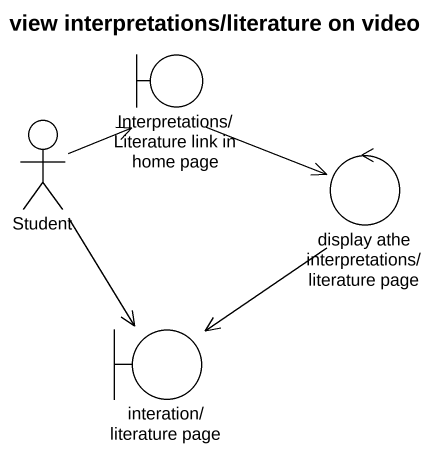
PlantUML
@startuml
title view interpretations/literature on video
boundary "Interpretations/Literature link in home page" as Interpretations_Literature
actor Student
control "display athe interpretations/literature page" as display_athe
boundary "interation/literature page" as interation_literature_page
Interpretations_Literature -right-> display_athe
Student -right-> Interpretations_Literature
Student --> interation_literature_page
display_athe --> interation_literature_page
@enduml
